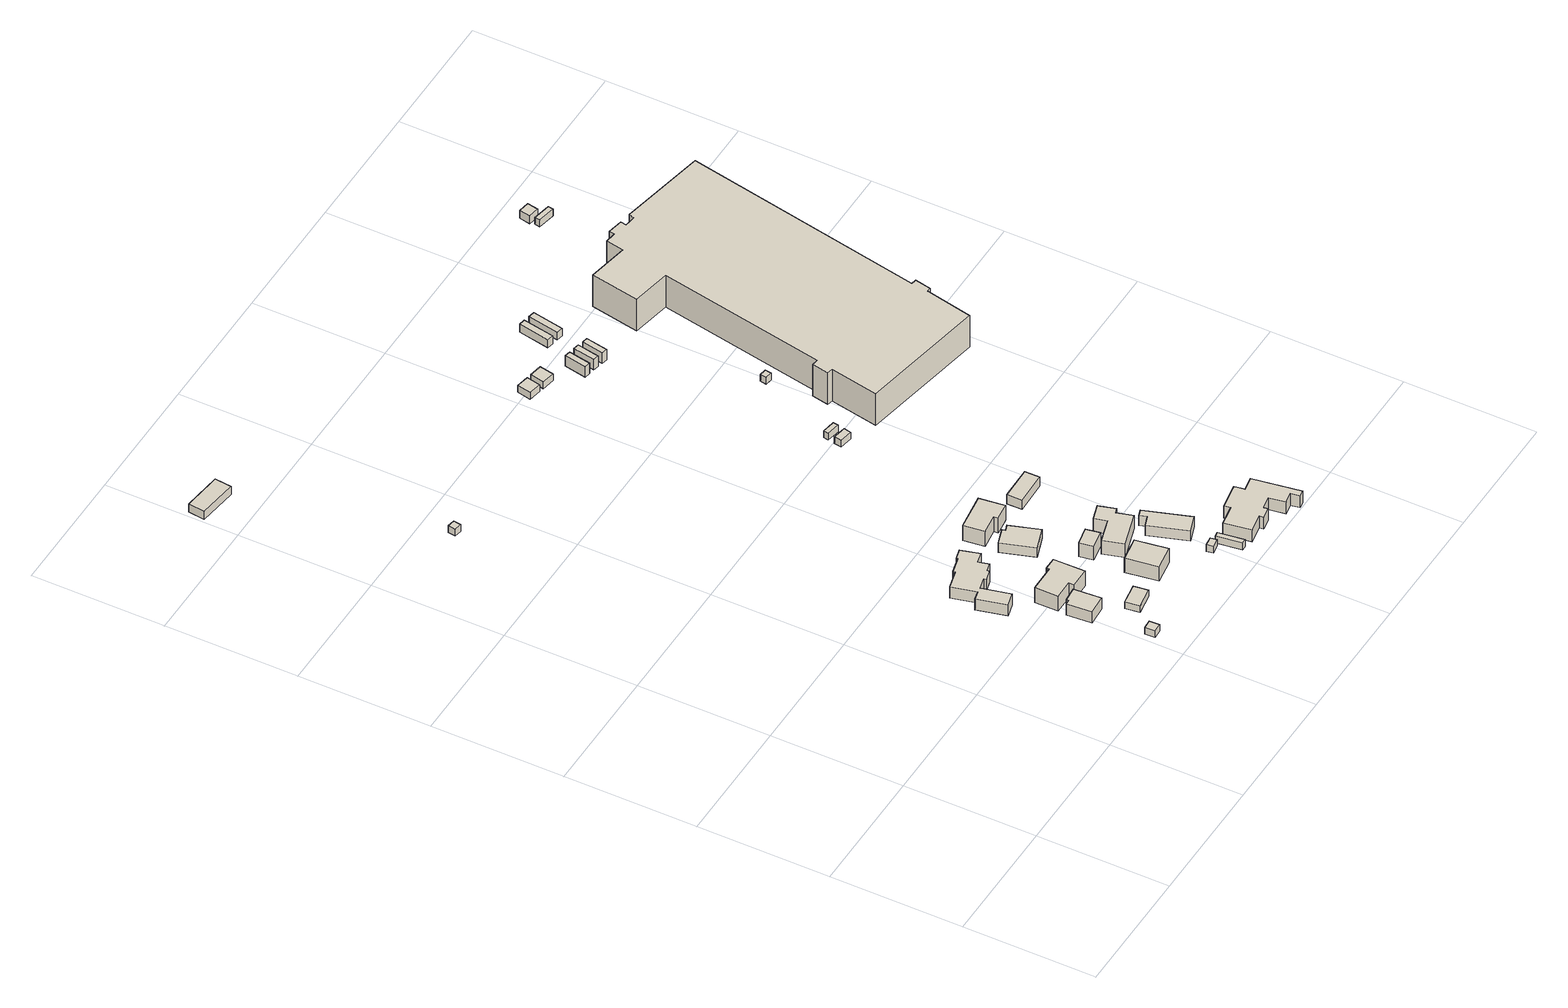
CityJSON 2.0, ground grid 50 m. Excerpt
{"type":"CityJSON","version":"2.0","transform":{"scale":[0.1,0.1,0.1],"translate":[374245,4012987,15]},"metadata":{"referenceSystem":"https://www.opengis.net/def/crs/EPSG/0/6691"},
"CityObjects":{
"building1":{"type":"Building","attributes":{"枝番":1,"利根川水系渡良瀬川洪水浸水想定区域（計画規模）.規模":"L1","利根川水系渡良瀬川洪水浸水想定区域（計画規模）.浸水ランク":"1","利根川水系渡良瀬川洪水浸水想定区域（計画規模）.浸水深":0.04,"利根川水系渡良瀬川洪水浸水想定区域（想定最大規模）.規模":"L2","利根川水系渡良瀬川洪水浸水想定区域（想定最大規模）.浸水ランク":"2","利根川水系渡良瀬川洪水浸水想定区域（想定最大規模）.浸水深":1.22,"利根川水系渡良瀬川洪水浸水想定区域（想定最大規模）.継続時間":105.1,"利根川水系利根川洪水浸水想定区域（計画規模）.規模":"L1","利根川水系利根川洪水浸水想定区域（計画規模）.浸水ランク":"2","利根川水系利根川洪水浸水想定区域（計画規模）.浸水深":2.2,"利根川水系利根川洪水浸水想定区域（想定最大規模）.規模":"L2","利根川水系利根川洪水浸水想定区域（想定最大規模）.浸水ランク":"3","利根川水系利根川洪水浸水想定区域（想定最大規模）.浸水深":4.43,"measuredHeight":11.1,"BuildingDetails.prefecture":"10","BuildingDetails.city":"10207"},"geometry":[{"type":"Solid","lod":"1","boundaries":[[[[0,1,2,3]],[[2,4,5,3]],[[1,6,4,2]],[[0,7,6,1]],[[3,5,7,0]],[[4,6,7,5]]]]}]},
"building2":{"type":"Building","attributes":{"枝番":1,"利根川水系渡良瀬川洪水浸水想定区域（計画規模）.規模":"L1","利根川水系渡良瀬川洪水浸水想定区域（計画規模）.浸水ランク":"1","利根川水系渡良瀬川洪水浸水想定区域（計画規模）.浸水深":0.43,"利根川水系渡良瀬川洪水浸水想定区域（計画規模）.継続時間":6.1,"利根川水系渡良瀬川洪水浸水想定区域（想定最大規模）.規模":"L2","利根川水系渡良瀬川洪水浸水想定区域（想定最大規模）.浸水ランク":"2","利根川水系渡良瀬川洪水浸水想定区域（想定最大規模）.浸水深":1.62,"利根川水系渡良瀬川洪水浸水想定区域（想定最大規模）.継続時間":170,"利根川水系利根川洪水浸水想定区域（計画規模）.規模":"L1","利根川水系利根川洪水浸水想定区域（計画規模）.浸水ランク":"2","利根川水系利根川洪水浸水想定区域（計画規模）.浸水深":2.6,"利根川水系利根川洪水浸水想定区域（想定最大規模）.規模":"L2","利根川水系利根川洪水浸水想定区域（想定最大規模）.浸水ランク":"3","利根川水系利根川洪水浸水想定区域（想定最大規模）.浸水深":4.83,"usage":"422","BuildingDetails.prefecture":"10","BuildingDetails.city":"10207","BuildingDetails.surveyYear":2016},"geometry":[{"type":"Solid","lod":"1","boundaries":[[[[8,9,10,11]],[[10,12,13,11]],[[9,14,12,10]],[[8,15,14,9]],[[11,13,15,8]],[[12,14,15,13]]]]}]},
"building3":{"type":"Building","attributes":{"枝番":1,"利根川水系渡良瀬川洪水浸水想定区域（計画規模）.規模":"L1","利根川水系渡良瀬川洪水浸水想定区域（計画規模）.浸水ランク":"1","利根川水系渡良瀬川洪水浸水想定区域（計画規模）.浸水深":0.44,"利根川水系渡良瀬川洪水浸水想定区域（想定最大規模）.規模":"L2","利根川水系渡良瀬川洪水浸水想定区域（想定最大規模）.浸水ランク":"2","利根川水系渡良瀬川洪水浸水想定区域（想定最大規模）.浸水深":1.82,"利根川水系渡良瀬川洪水浸水想定区域（想定最大規模）.継続時間":120.6,"利根川水系利根川洪水浸水想定区域（計画規模）.規模":"L1","利根川水系利根川洪水浸水想定区域（計画規模）.浸水ランク":"2","利根川水系利根川洪水浸水想定区域（計画規模）.浸水深":2.8,"利根川水系利根川洪水浸水想定区域（想定最大規模）.規模":"L2","利根川水系利根川洪水浸水想定区域（想定最大規模）.浸水ランク":"4","利根川水系利根川洪水浸水想定区域（想定最大規模）.浸水深":5.03,"measuredHeight":3.2,"BuildingDetails.prefecture":"10","BuildingDetails.city":"10207"},"geometry":[{"type":"Solid","lod":"1","boundaries":[[[[16,17,18,19]],[[18,20,21,19]],[[17,22,20,18]],[[16,23,22,17]],[[19,21,23,16]],[[20,22,23,21]]]]}]},
"building4":{"type":"Building","attributes":{"枝番":1,"利根川水系渡良瀬川洪水浸水想定区域（計画規模）.規模":"L1","利根川水系渡良瀬川洪水浸水想定区域（想定最大規模）.規模":"L2","利根川水系渡良瀬川洪水浸水想定区域（想定最大規模）.浸水ランク":"2","利根川水系渡良瀬川洪水浸水想定区域（想定最大規模）.浸水深":1.02,"利根川水系渡良瀬川洪水浸水想定区域（想定最大規模）.継続時間":86.5,"利根川水系利根川洪水浸水想定区域（計画規模）.規模":"L1","利根川水系利根川洪水浸水想定区域（計画規模）.浸水ランク":"2","利根川水系利根川洪水浸水想定区域（計画規模）.浸水深":2,"利根川水系利根川洪水浸水想定区域（想定最大規模）.規模":"L2","利根川水系利根川洪水浸水想定区域（想定最大規模）.浸水ランク":"3","利根川水系利根川洪水浸水想定区域（想定最大規模）.浸水深":4.23,"usage":"411","measuredHeight":5.9,"BuildingDetails.prefecture":"10","BuildingDetails.city":"10207","BuildingDetails.surveyYear":2016},"geometry":[{"type":"Solid","lod":"1","boundaries":[[[[24,25,26,27,28,29]],[[28,30,31,29]],[[27,32,30,28]],[[26,33,32,27]],[[25,34,33,26]],[[24,35,34,25]],[[29,31,35,24]],[[30,32,33,34,35,31]]]]}]},
"building5":{"type":"Building","attributes":{"枝番":1,"利根川水系渡良瀬川洪水浸水想定区域（計画規模）.規模":"L1","利根川水系渡良瀬川洪水浸水想定区域（計画規模）.浸水ランク":"1","利根川水系渡良瀬川洪水浸水想定区域（計画規模）.浸水深":0.31,"利根川水系渡良瀬川洪水浸水想定区域（想定最大規模）.規模":"L2","利根川水系渡良瀬川洪水浸水想定区域（想定最大規模）.浸水ランク":"2","利根川水系渡良瀬川洪水浸水想定区域（想定最大規模）.浸水深":1.62,"利根川水系渡良瀬川洪水浸水想定区域（想定最大規模）.継続時間":138,"利根川水系矢場川洪水浸水想定区域（想定最大規模）.規模":"L2","利根川水系矢場川洪水浸水想定区域（想定最大規模）.浸水ランク":"1","利根川水系矢場川洪水浸水想定区域（想定最大規模）.浸水深":0.46,"利根川水系多々良川洪水浸水想定区域（想定最大規模）.規模":"L2","利根川水系多々良川洪水浸水想定区域（想定最大規模）.浸水ランク":"1","利根川水系多々良川洪水浸水想定区域（想定最大規模）.浸水深":0.2,"利根川水系利根川洪水浸水想定区域（計画規模）.規模":"L1","利根川水系利根川洪水浸水想定区域（計画規模）.浸水ランク":"2","利根川水系利根川洪水浸水想定区域（計画規模）.浸水深":2.6,"利根川水系利根川洪水浸水想定区域（想定最大規模）.規模":"L2","利根川水系利根川洪水浸水想定区域（想定最大規模）.浸水ランク":"3","利根川水系利根川洪水浸水想定区域（想定最大規模）.浸水深":4.83,"usage":"411","measuredHeight":6.1,"BuildingDetails.prefecture":"10","BuildingDetails.city":"10207","BuildingDetails.surveyYear":2016},"geometry":[{"type":"Solid","lod":"1","boundaries":[[[[36,37,38,39,40,41,42,43,44,45,46,47,48,49,50,51,52,53,54]],[[53,55,56,54]],[[52,57,55,53]],[[51,58,57,52]],[[50,59,58,51]],[[49,60,59,50]],[[48,61,60,49]],[[47,62,61,48]],[[46,63,62,47]],[[45,64,63,46]],[[44,65,64,45]],[[43,66,65,44]],[[42,67,66,43]],[[41,68,67,42]],[[40,69,68,41]],[[39,70,69,40]],[[38,71,70,39]],[[37,72,71,38]],[[36,73,72,37]],[[54,56,73,36]],[[55,57,58,59,60,61,62,63,64,65,66,67,68,69,70,71,72,73,56]]]]}]},
"building6":{"type":"Building","attributes":{"枝番":1,"利根川水系渡良瀬川洪水浸水想定区域（計画規模）.規模":"L1","利根川水系渡良瀬川洪水浸水想定区域（計画規模）.浸水ランク":"1","利根川水系渡良瀬川洪水浸水想定区域（計画規模）.浸水深":0.11,"利根川水系渡良瀬川洪水浸水想定区域（想定最大規模）.規模":"L2","利根川水系渡良瀬川洪水浸水想定区域（想定最大規模）.浸水ランク":"2","利根川水系渡良瀬川洪水浸水想定区域（想定最大規模）.浸水深":0.92,"利根川水系渡良瀬川洪水浸水想定区域（想定最大規模）.継続時間":86.5,"利根川水系利根川洪水浸水想定区域（計画規模）.規模":"L1","利根川水系利根川洪水浸水想定区域（計画規模）.浸水ランク":"2","利根川水系利根川洪水浸水想定区域（計画規模）.浸水深":1.9,"利根川水系利根川洪水浸水想定区域（想定最大規模）.規模":"L2","利根川水系利根川洪水浸水想定区域（想定最大規模）.浸水ランク":"3","利根川水系利根川洪水浸水想定区域（想定最大規模）.浸水深":4.13,"usage":"411","measuredHeight":7.9,"BuildingDetails.prefecture":"10","BuildingDetails.city":"10207","BuildingDetails.surveyYear":2016},"geometry":[{"type":"Solid","lod":"1","boundaries":[[[[74,75,76,77,78,79,80,81]],[[80,82,83,81]],[[79,84,82,80]],[[78,85,84,79]],[[77,86,85,78]],[[76,87,86,77]],[[75,88,87,76]],[[74,89,88,75]],[[81,83,89,74]],[[82,84,85,86,87,88,89,83]]]]}]},
"building7":{"type":"Building","attributes":{"枝番":1,"利根川水系渡良瀬川洪水浸水想定区域（計画規模）.規模":"L1","利根川水系渡良瀬川洪水浸水想定区域（計画規模）.浸水ランク":"1","利根川水系渡良瀬川洪水浸水想定区域（計画規模）.浸水深":0.15,"利根川水系渡良瀬川洪水浸水想定区域（想定最大規模）.規模":"L2","利根川水系渡良瀬川洪水浸水想定区域（想定最大規模）.浸水ランク":"2","利根川水系渡良瀬川洪水浸水想定区域（想定最大規模）.浸水深":1.52,"利根川水系渡良瀬川洪水浸水想定区域（想定最大規模）.継続時間":120.6,"利根川水系利根川洪水浸水想定区域（計画規模）.規模":"L1","利根川水系利根川洪水浸水想定区域（計画規模）.浸水ランク":"2","利根川水系利根川洪水浸水想定区域（計画規模）.浸水深":2.5,"利根川水系利根川洪水浸水想定区域（想定最大規模）.規模":"L2","利根川水系利根川洪水浸水想定区域（想定最大規模）.浸水ランク":"3","利根川水系利根川洪水浸水想定区域（想定最大規模）.浸水深":4.73,"usage":"411","measuredHeight":3.3,"BuildingDetails.prefecture":"10","BuildingDetails.city":"10207","BuildingDetails.surveyYear":2016},"geometry":[{"type":"Solid","lod":"1","boundaries":[[[[90,91,92,93]],[[92,94,95,93]],[[91,96,94,92]],[[90,97,96,91]],[[93,95,97,90]],[[94,96,97,95]]]]}]},
"building8":{"type":"Building","attributes":{"枝番":1,"利根川水系渡良瀬川洪水浸水想定区域（計画規模）.規模":"L1","利根川水系渡良瀬川洪水浸水想定区域（計画規模）.浸水ランク":"1","利根川水系渡良瀬川洪水浸水想定区域（計画規模）.浸水深":0.06,"利根川水系渡良瀬川洪水浸水想定区域（想定最大規模）.規模":"L2","利根川水系渡良瀬川洪水浸水想定区域（想定最大規模）.浸水ランク":"2","利根川水系渡良瀬川洪水浸水想定区域（想定最大規模）.浸水深":1.32,"利根川水系渡良瀬川洪水浸水想定区域（想定最大規模）.継続時間":112.8,"利根川水系利根川洪水浸水想定区域（計画規模）.規模":"L1","利根川水系利根川洪水浸水想定区域（計画規模）.浸水ランク":"2","利根川水系利根川洪水浸水想定区域（計画規模）.浸水深":2.3,"利根川水系利根川洪水浸水想定区域（想定最大規模）.規模":"L2","利根川水系利根川洪水浸水想定区域（想定最大規模）.浸水ランク":"3","利根川水系利根川洪水浸水想定区域（想定最大規模）.浸水深":4.53,"usage":"411","measuredHeight":7.8,"BuildingDetails.prefecture":"10","BuildingDetails.city":"10207","BuildingDetails.surveyYear":2016},"geometry":[{"type":"Solid","lod":"1","boundaries":[[[[98,99,100,101]],[[100,102,103,101]],[[99,104,102,100]],[[98,105,104,99]],[[101,103,105,98]],[[102,104,105,103]]]]}]},
"building9":{"type":"Building","attributes":{"枝番":1,"利根川水系渡良瀬川洪水浸水想定区域（計画規模）.規模":"L1","利根川水系渡良瀬川洪水浸水想定区域（計画規模）.浸水ランク":"1","利根川水系渡良瀬川洪水浸水想定区域（計画規模）.浸水深":0.31,"利根川水系渡良瀬川洪水浸水想定区域（計画規模）.継続時間":3.2,"利根川水系渡良瀬川洪水浸水想定区域（想定最大規模）.規模":"L2","利根川水系渡良瀬川洪水浸水想定区域（想定最大規模）.浸水ランク":"2","利根川水系渡良瀬川洪水浸水想定区域（想定最大規模）.浸水深":1.62,"利根川水系渡良瀬川洪水浸水想定区域（想定最大規模）.継続時間":155.8,"利根川水系利根川洪水浸水想定区域（計画規模）.規模":"L1","利根川水系利根川洪水浸水想定区域（計画規模）.浸水ランク":"2","利根川水系利根川洪水浸水想定区域（計画規模）.浸水深":2.6,"利根川水系利根川洪水浸水想定区域（想定最大規模）.規模":"L2","利根川水系利根川洪水浸水想定区域（想定最大規模）.浸水ランク":"3","利根川水系利根川洪水浸水想定区域（想定最大規模）.浸水深":4.83,"usage":"411","measuredHeight":5.3,"BuildingDetails.prefecture":"10","BuildingDetails.city":"10207","BuildingDetails.surveyYear":2016},"geometry":[{"type":"Solid","lod":"1","boundaries":[[[[106,107,108,109,110,111]],[[110,112,113,111]],[[109,114,112,110]],[[108,115,114,109]],[[107,116,115,108]],[[106,117,116,107]],[[111,113,117,106]],[[112,114,115,116,117,113]]]]}]},
"building10":{"type":"Building","attributes":{"枝番":1,"利根川水系渡良瀬川洪水浸水想定区域（計画規模）.規模":"L1","利根川水系渡良瀬川洪水浸水想定区域（計画規模）.浸水ランク":"2","利根川水系渡良瀬川洪水浸水想定区域（計画規模）.浸水深":0.51,"利根川水系渡良瀬川洪水浸水想定区域（想定最大規模）.規模":"L2","利根川水系渡良瀬川洪水浸水想定区域（想定最大規模）.浸水ランク":"2","利根川水系渡良瀬川洪水浸水想定区域（想定最大規模）.浸水深":1.22,"利根川水系渡良瀬川洪水浸水想定区域（想定最大規模）.継続時間":78.9,"利根川水系利根川洪水浸水想定区域（計画規模）.規模":"L1","利根川水系利根川洪水浸水想定区域（計画規模）.浸水ランク":"2","利根川水系利根川洪水浸水想定区域（計画規模）.浸水深":2.2,"利根川水系利根川洪水浸水想定区域（想定最大規模）.規模":"L2","利根川水系利根川洪水浸水想定区域（想定最大規模）.浸水ランク":"3","利根川水系利根川洪水浸水想定区域（想定最大規模）.浸水深":4.43,"usage":"411","measuredHeight":6.4,"BuildingDetails.prefecture":"10","BuildingDetails.city":"10207","BuildingDetails.surveyYear":2016},"geometry":[{"type":"Solid","lod":"1","boundaries":[[[[118,119,120,121]],[[120,122,123,121]],[[119,124,122,120]],[[118,125,124,119]],[[121,123,125,118]],[[122,124,125,123]]]]}]},
"building11":{"type":"Building","attributes":{"枝番":1,"利根川水系渡良瀬川洪水浸水想定区域（計画規模）.規模":"L1","利根川水系渡良瀬川洪水浸水想定区域（計画規模）.浸水ランク":"1","利根川水系渡良瀬川洪水浸水想定区域（計画規模）.浸水深":0.22,"利根川水系渡良瀬川洪水浸水想定区域（計画規模）.継続時間":5.9,"利根川水系渡良瀬川洪水浸水想定区域（想定最大規模）.規模":"L2","利根川水系渡良瀬川洪水浸水想定区域（想定最大規模）.浸水ランク":"2","利根川水系渡良瀬川洪水浸水想定区域（想定最大規模）.浸水深":1.52,"利根川水系渡良瀬川洪水浸水想定区域（想定最大規模）.継続時間":182.7,"利根川水系矢場川洪水浸水想定区域（想定最大規模）.規模":"L2","利根川水系利根川洪水浸水想定区域（計画規模）.規模":"L1","利根川水系利根川洪水浸水想定区域（計画規模）.浸水ランク":"2","利根川水系利根川洪水浸水想定区域（計画規模）.浸水深":2.5,"利根川水系利根川洪水浸水想定区域（想定最大規模）.規模":"L2","利根川水系利根川洪水浸水想定区域（想定最大規模）.浸水ランク":"3","利根川水系利根川洪水浸水想定区域（想定最大規模）.浸水深":4.73,"usage":"411","measuredHeight":7,"BuildingDetails.prefecture":"10","BuildingDetails.city":"10207","BuildingDetails.surveyYear":2016},"geometry":[{"type":"Solid","lod":"1","boundaries":[[[[126,127,128,129,130,131]],[[130,132,133,131]],[[129,134,132,130]],[[128,135,134,129]],[[127,136,135,128]],[[126,137,136,127]],[[131,133,137,126]],[[132,134,135,136,137,133]]]]}]},
"building12":{"type":"Building","attributes":{"枝番":1,"利根川水系渡良瀬川洪水浸水想定区域（想定最大規模）.規模":"L2","利根川水系渡良瀬川洪水浸水想定区域（想定最大規模）.浸水ランク":"2","利根川水系渡良瀬川洪水浸水想定区域（想定最大規模）.浸水深":1.22,"利根川水系渡良瀬川洪水浸水想定区域（想定最大規模）.継続時間":78.9,"利根川水系利根川洪水浸水想定区域（計画規模）.規模":"L1","利根川水系利根川洪水浸水想定区域（計画規模）.浸水ランク":"2","利根川水系利根川洪水浸水想定区域（計画規模）.浸水深":2.2,"利根川水系利根川洪水浸水想定区域（想定最大規模）.規模":"L2","利根川水系利根川洪水浸水想定区域（想定最大規模）.浸水ランク":"3","利根川水系利根川洪水浸水想定区域（想定最大規模）.浸水深":4.43,"usage":"411","measuredHeight":8.2,"BuildingDetails.prefecture":"10","BuildingDetails.city":"10207","BuildingDetails.surveyYear":2016},"geometry":[{"type":"Solid","lod":"1","boundaries":[[[[138,139,140,141,142,143,144,145]],[[144,146,147,145]],[[143,148,146,144]],[[142,149,148,143]],[[141,150,149,142]],[[140,151,150,141]],[[139,152,151,140]],[[138,153,152,139]],[[145,147,153,138]],[[146,148,149,150,151,152,153,147]]]]}]},
"building13":{"type":"Building","attributes":{"枝番":1,"利根川水系渡良瀬川洪水浸水想定区域（計画規模）.規模":"L1","利根川水系渡良瀬川洪水浸水想定区域（計画規模）.浸水ランク":"1","利根川水系渡良瀬川洪水浸水想定区域（計画規模）.浸水深":0.17,"利根川水系渡良瀬川洪水浸水想定区域（想定最大規模）.規模":"L2","利根川水系渡良瀬川洪水浸水想定区域（想定最大規模）.浸水ランク":"2","利根川水系渡良瀬川洪水浸水想定区域（想定最大規模）.浸水深":1.52,"利根川水系渡良瀬川洪水浸水想定区域（想定最大規模）.継続時間":124.4,"利根川水系利根川洪水浸水想定区域（計画規模）.規模":"L1","利根川水系利根川洪水浸水想定区域（計画規模）.浸水ランク":"2","利根川水系利根川洪水浸水想定区域（計画規模）.浸水深":2.5,"利根川水系利根川洪水浸水想定区域（想定最大規模）.規模":"L2","利根川水系利根川洪水浸水想定区域（想定最大規模）.浸水ランク":"3","利根川水系利根川洪水浸水想定区域（想定最大規模）.浸水深":4.73,"usage":"411","BuildingDetails.prefecture":"10","BuildingDetails.city":"10207","BuildingDetails.surveyYear":2016},"geometry":[{"type":"Solid","lod":"1","boundaries":[[[[154,155,156,157]],[[156,158,159,157]],[[155,160,158,156]],[[154,161,160,155]],[[157,159,161,154]],[[158,160,161,159]]]]}]},
"building14":{"type":"Building","attributes":{"枝番":1,"利根川水系渡良瀬川洪水浸水想定区域（計画規模）.規模":"L1","利根川水系渡良瀬川洪水浸水想定区域（計画規模）.浸水ランク":"1","利根川水系渡良瀬川洪水浸水想定区域（計画規模）.浸水深":0.07,"利根川水系渡良瀬川洪水浸水想定区域（想定最大規模）.規模":"L2","利根川水系渡良瀬川洪水浸水想定区域（想定最大規模）.浸水ランク":"2","利根川水系渡良瀬川洪水浸水想定区域（想定最大規模）.浸水深":1.12,"利根川水系渡良瀬川洪水浸水想定区域（想定最大規模）.継続時間":30.9,"利根川水系利根川洪水浸水想定区域（計画規模）.規模":"L1","利根川水系利根川洪水浸水想定区域（計画規模）.浸水ランク":"2","利根川水系利根川洪水浸水想定区域（計画規模）.浸水深":2.1,"利根川水系利根川洪水浸水想定区域（想定最大規模）.規模":"L2","利根川水系利根川洪水浸水想定区域（想定最大規模）.浸水ランク":"3","利根川水系利根川洪水浸水想定区域（想定最大規模）.浸水深":4.33,"measuredHeight":3.3,"BuildingDetails.prefecture":"10","BuildingDetails.city":"10207"},"geometry":[{"type":"Solid","lod":"1","boundaries":[[[[162,163,164,165]],[[164,166,167,165]],[[163,168,166,164]],[[162,169,168,163]],[[165,167,169,162]],[[166,168,169,167]]]]}]},
"building15":{"type":"Building","attributes":{"枝番":1,"利根川水系渡良瀬川洪水浸水想定区域（計画規模）.規模":"L1","利根川水系渡良瀬川洪水浸水想定区域（計画規模）.浸水ランク":"1","利根川水系渡良瀬川洪水浸水想定区域（計画規模）.浸水深":0.17,"利根川水系渡良瀬川洪水浸水想定区域（想定最大規模）.規模":"L2","利根川水系渡良瀬川洪水浸水想定区域（想定最大規模）.浸水ランク":"2","利根川水系渡良瀬川洪水浸水想定区域（想定最大規模）.浸水深":1.22,"利根川水系渡良瀬川洪水浸水想定区域（想定最大規模）.継続時間":124.4,"利根川水系利根川洪水浸水想定区域（計画規模）.規模":"L1","利根川水系利根川洪水浸水想定区域（計画規模）.浸水ランク":"2","利根川水系利根川洪水浸水想定区域（計画規模）.浸水深":2.2,"利根川水系利根川洪水浸水想定区域（想定最大規模）.規模":"L2","利根川水系利根川洪水浸水想定区域（想定最大規模）.浸水ランク":"3","利根川水系利根川洪水浸水想定区域（想定最大規模）.浸水深":4.43,"usage":"411","measuredHeight":4.9,"BuildingDetails.prefecture":"10","BuildingDetails.city":"10207","BuildingDetails.surveyYear":2016},"geometry":[{"type":"Solid","lod":"1","boundaries":[[[[170,171,172,173,174,175]],[[174,176,177,175]],[[173,178,176,174]],[[172,179,178,173]],[[171,180,179,172]],[[170,181,180,171]],[[175,177,181,170]],[[176,178,179,180,181,177]]]]}]},
"building16":{"type":"Building","attributes":{"枝番":1,"利根川水系渡良瀬川洪水浸水想定区域（計画規模）.規模":"L1","利根川水系渡良瀬川洪水浸水想定区域（計画規模）.浸水ランク":"2","利根川水系渡良瀬川洪水浸水想定区域（計画規模）.浸水深":0.6,"利根川水系渡良瀬川洪水浸水想定区域（計画規模）.継続時間":5.9,"利根川水系渡良瀬川洪水浸水想定区域（想定最大規模）.規模":"L2","利根川水系渡良瀬川洪水浸水想定区域（想定最大規模）.浸水ランク":"2","利根川水系渡良瀬川洪水浸水想定区域（想定最大規模）.浸水深":1.92,"利根川水系渡良瀬川洪水浸水想定区域（想定最大規模）.継続時間":182.7,"利根川水系矢場川洪水浸水想定区域（想定最大規模）.規模":"L2","利根川水系利根川洪水浸水想定区域（計画規模）.規模":"L1","利根川水系利根川洪水浸水想定区域（計画規模）.浸水ランク":"2","利根川水系利根川洪水浸水想定区域（計画規模）.浸水深":2.9,"利根川水系利根川洪水浸水想定区域（想定最大規模）.規模":"L2","利根川水系利根川洪水浸水想定区域（想定最大規模）.浸水ランク":"4","利根川水系利根川洪水浸水想定区域（想定最大規模）.浸水深":5.13,"usage":"411","measuredHeight":4.7,"BuildingDetails.prefecture":"10","BuildingDetails.city":"10207","BuildingDetails.surveyYear":2016},"geometry":[{"type":"Solid","lod":"1","boundaries":[[[[182,183,184,185]],[[184,186,187,185]],[[183,188,186,184]],[[182,189,188,183]],[[185,187,189,182]],[[186,188,189,187]]]]}]},
"building17":{"type":"Building","attributes":{"枝番":1,"利根川水系渡良瀬川洪水浸水想定区域（計画規模）.規模":"L1","利根川水系渡良瀬川洪水浸水想定区域（計画規模）.浸水ランク":"1","利根川水系渡良瀬川洪水浸水想定区域（計画規模）.浸水深":0.37,"利根川水系渡良瀬川洪水浸水想定区域（想定最大規模）.規模":"L2","利根川水系渡良瀬川洪水浸水想定区域（想定最大規模）.浸水ランク":"2","利根川水系渡良瀬川洪水浸水想定区域（想定最大規模）.浸水深":1.72,"利根川水系渡良瀬川洪水浸水想定区域（想定最大規模）.継続時間":124.4,"利根川水系利根川洪水浸水想定区域（計画規模）.規模":"L1","利根川水系利根川洪水浸水想定区域（計画規模）.浸水ランク":"2","利根川水系利根川洪水浸水想定区域（計画規模）.浸水深":2.7,"利根川水系利根川洪水浸水想定区域（想定最大規模）.規模":"L2","利根川水系利根川洪水浸水想定区域（想定最大規模）.浸水ランク":"3","利根川水系利根川洪水浸水想定区域（想定最大規模）.浸水深":4.93,"usage":"411","measuredHeight":7.1,"BuildingDetails.prefecture":"10","BuildingDetails.city":"10207","BuildingDetails.surveyYear":2016},"geometry":[{"type":"Solid","lod":"1","boundaries":[[[[190,191,192,193,194,195,196,197,198,199,200,201,202,203,204,205]],[[204,206,207,205]],[[203,208,206,204]],[[202,209,208,203]],[[201,210,209,202]],[[200,211,210,201]],[[199,212,211,200]],[[198,213,212,199]],[[197,214,213,198]],[[196,215,214,197]],[[195,216,215,196]],[[194,217,216,195]],[[193,218,217,194]],[[192,219,218,193]],[[191,220,219,192]],[[190,221,220,191]],[[205,207,221,190]],[[206,208,209,210,211,212,213,214,215,216,217,218,219,220,221,207]]]]}]},
"building18":{"type":"Building","attributes":{"枝番":1,"利根川水系渡良瀬川洪水浸水想定区域（計画規模）.規模":"L1","利根川水系渡良瀬川洪水浸水想定区域（計画規模）.浸水ランク":"2","利根川水系渡良瀬川洪水浸水想定区域（計画規模）.浸水深":0.64,"利根川水系渡良瀬川洪水浸水想定区域（計画規模）.継続時間":4.8,"利根川水系渡良瀬川洪水浸水想定区域（想定最大規模）.規模":"L2","利根川水系渡良瀬川洪水浸水想定区域（想定最大規模）.浸水ランク":"2","利根川水系渡良瀬川洪水浸水想定区域（想定最大規模）.浸水深":1.92,"利根川水系渡良瀬川洪水浸水想定区域（想定最大規模）.継続時間":166.8,"利根川水系矢場川洪水浸水想定区域（想定最大規模）.規模":"L2","利根川水系利根川洪水浸水想定区域（計画規模）.規模":"L1","利根川水系利根川洪水浸水想定区域（計画規模）.浸水ランク":"2","利根川水系利根川洪水浸水想定区域（計画規模）.浸水深":2.9,"利根川水系利根川洪水浸水想定区域（想定最大規模）.規模":"L2","利根川水系利根川洪水浸水想定区域（想定最大規模）.浸水ランク":"4","利根川水系利根川洪水浸水想定区域（想定最大規模）.浸水深":5.13,"measuredHeight":3.2,"BuildingDetails.prefecture":"10","BuildingDetails.city":"10207"},"geometry":[{"type":"Solid","lod":"1","boundaries":[[[[222,223,224,225]],[[224,226,227,225]],[[223,228,226,224]],[[222,229,228,223]],[[225,227,229,222]],[[226,228,229,227]]]]}]},
"building19":{"type":"Building","attributes":{"枝番":1,"利根川水系渡良瀬川洪水浸水想定区域（計画規模）.規模":"L1","利根川水系渡良瀬川洪水浸水想定区域（計画規模）.浸水ランク":"2","利根川水系渡良瀬川洪水浸水想定区域（計画規模）.浸水深":0.61,"利根川水系渡良瀬川洪水浸水想定区域（計画規模）.継続時間":4.2,"利根川水系渡良瀬川洪水浸水想定区域（想定最大規模）.規模":"L2","利根川水系渡良瀬川洪水浸水想定区域（想定最大規模）.浸水ランク":"2","利根川水系渡良瀬川洪水浸水想定区域（想定最大規模）.浸水深":1.82,"利根川水系渡良瀬川洪水浸水想定区域（想定最大規模）.継続時間":151.3,"利根川水系利根川洪水浸水想定区域（計画規模）.規模":"L1","利根川水系利根川洪水浸水想定区域（計画規模）.浸水ランク":"2","利根川水系利根川洪水浸水想定区域（計画規模）.浸水深":2.8,"利根川水系利根川洪水浸水想定区域（想定最大規模）.規模":"L2","利根川水系利根川洪水浸水想定区域（想定最大規模）.浸水ランク":"4","利根川水系利根川洪水浸水想定区域（想定最大規模）.浸水深":5.03,"BuildingDetails.prefecture":"10","BuildingDetails.city":"10207"},"geometry":[{"type":"Solid","lod":"1","boundaries":[[[[230,231,232,233]],[[232,234,235,233]],[[231,236,234,232]],[[230,237,236,231]],[[233,235,237,230]],[[234,236,237,235]]]]}]},
"building20":{"type":"Building","attributes":{"枝番":1,"利根川水系渡良瀬川洪水浸水想定区域（計画規模）.規模":"L1","利根川水系渡良瀬川洪水浸水想定区域（計画規模）.浸水ランク":"2","利根川水系渡良瀬川洪水浸水想定区域（計画規模）.浸水深":0.64,"利根川水系渡良瀬川洪水浸水想定区域（計画規模）.継続時間":5.7,"利根川水系渡良瀬川洪水浸水想定区域（想定最大規模）.規模":"L2","利根川水系渡良瀬川洪水浸水想定区域（想定最大規模）.浸水ランク":"2","利根川水系渡良瀬川洪水浸水想定区域（想定最大規模）.浸水深":1.92,"利根川水系渡良瀬川洪水浸水想定区域（想定最大規模）.継続時間":173.5,"利根川水系矢場川洪水浸水想定区域（想定最大規模）.規模":"L2","利根川水系多々良川洪水浸水想定区域（想定最大規模）.規模":"L2","利根川水系利根川洪水浸水想定区域（計画規模）.規模":"L1","利根川水系利根川洪水浸水想定区域（計画規模）.浸水ランク":"2","利根川水系利根川洪水浸水想定区域（計画規模）.浸水深":2.9,"利根川水系利根川洪水浸水想定区域（想定最大規模）.規模":"L2","利根川水系利根川洪水浸水想定区域（想定最大規模）.浸水ランク":"4","利根川水系利根川洪水浸水想定区域（想定最大規模）.浸水深":5.13,"BuildingDetails.prefecture":"10","BuildingDetails.city":"10207"},"geometry":[{"type":"Solid","lod":"1","boundaries":[[[[238,239,240,241]],[[240,242,243,241]],[[239,244,242,240]],[[238,245,244,239]],[[241,243,245,238]],[[242,244,245,243]]]]}]},
"building21":{"type":"Building","attributes":{"枝番":1,"利根川水系渡良瀬川洪水浸水想定区域（計画規模）.規模":"L1","利根川水系渡良瀬川洪水浸水想定区域（計画規模）.浸水ランク":"2","利根川水系渡良瀬川洪水浸水想定区域（計画規模）.浸水深":0.61,"利根川水系渡良瀬川洪水浸水想定区域（計画規模）.継続時間":4.2,"利根川水系渡良瀬川洪水浸水想定区域（想定最大規模）.規模":"L2","利根川水系渡良瀬川洪水浸水想定区域（想定最大規模）.浸水ランク":"2","利根川水系渡良瀬川洪水浸水想定区域（想定最大規模）.浸水深":1.82,"利根川水系渡良瀬川洪水浸水想定区域（想定最大規模）.継続時間":151.3,"利根川水系利根川洪水浸水想定区域（計画規模）.規模":"L1","利根川水系利根川洪水浸水想定区域（計画規模）.浸水ランク":"2","利根川水系利根川洪水浸水想定区域（計画規模）.浸水深":2.8,"利根川水系利根川洪水浸水想定区域（想定最大規模）.規模":"L2","利根川水系利根川洪水浸水想定区域（想定最大規模）.浸水ランク":"4","利根川水系利根川洪水浸水想定区域（想定最大規模）.浸水深":5.03,"BuildingDetails.prefecture":"10","BuildingDetails.city":"10207"},"geometry":[{"type":"Solid","lod":"1","boundaries":[[[[246,247,248,249]],[[248,250,251,249]],[[247,252,250,248]],[[246,253,252,247]],[[249,251,253,246]],[[250,252,253,251]]]]}]},
"building22":{"type":"Building","attributes":{"枝番":1,"利根川水系渡良瀬川洪水浸水想定区域（計画規模）.規模":"L1","利根川水系渡良瀬川洪水浸水想定区域（計画規模）.浸水ランク":"2","利根川水系渡良瀬川洪水浸水想定区域（計画規模）.浸水深":0.61,"利根川水系渡良瀬川洪水浸水想定区域（計画規模）.継続時間":5.6,"利根川水系渡良瀬川洪水浸水想定区域（想定最大規模）.規模":"L2","利根川水系渡良瀬川洪水浸水想定区域（想定最大規模）.浸水ランク":"2","利根川水系渡良瀬川洪水浸水想定区域（想定最大規模）.浸水深":1.82,"利根川水系渡良瀬川洪水浸水想定区域（想定最大規模）.継続時間":166.8,"利根川水系矢場川洪水浸水想定区域（想定最大規模）.規模":"L2","利根川水系多々良川洪水浸水想定区域（想定最大規模）.規模":"L2","利根川水系利根川洪水浸水想定区域（計画規模）.規模":"L1","利根川水系利根川洪水浸水想定区域（計画規模）.浸水ランク":"2","利根川水系利根川洪水浸水想定区域（計画規模）.浸水深":2.8,"利根川水系利根川洪水浸水想定区域（想定最大規模）.規模":"L2","利根川水系利根川洪水浸水想定区域（想定最大規模）.浸水ランク":"4","利根川水系利根川洪水浸水想定区域（想定最大規模）.浸水深":5.03,"measuredHeight":5,"BuildingDetails.prefecture":"10","BuildingDetails.city":"10207"},"geometry":[{"type":"Solid","lod":"1","boundaries":[[[[254,255,256,257]],[[256,258,259,257]],[[255,260,258,256]],[[254,261,260,255]],[[257,259,261,254]],[[258,260,261,259]]]]}]},
"building23":{"type":"Building","attributes":{"枝番":1,"利根川水系渡良瀬川洪水浸水想定区域（計画規模）.規模":"L1","利根川水系渡良瀬川洪水浸水想定区域（計画規模）.浸水ランク":"2","利根川水系渡良瀬川洪水浸水想定区域（計画規模）.浸水深":0.71,"利根川水系渡良瀬川洪水浸水想定区域（計画規模）.継続時間":5.6,"利根川水系渡良瀬川洪水浸水想定区域（想定最大規模）.規模":"L2","利根川水系渡良瀬川洪水浸水想定区域（想定最大規模）.浸水ランク":"2","利根川水系渡良瀬川洪水浸水想定区域（想定最大規模）.浸水深":1.92,"利根川水系渡良瀬川洪水浸水想定区域（想定最大規模）.継続時間":166.8,"利根川水系矢場川洪水浸水想定区域（想定最大規模）.規模":"L2","利根川水系多々良川洪水浸水想定区域（想定最大規模）.規模":"L2","利根川水系利根川洪水浸水想定区域（計画規模）.規模":"L1","利根川水系利根川洪水浸水想定区域（計画規模）.浸水ランク":"2","利根川水系利根川洪水浸水想定区域（計画規模）.浸水深":2.9,"利根川水系利根川洪水浸水想定区域（想定最大規模）.規模":"L2","利根川水系利根川洪水浸水想定区域（想定最大規模）.浸水ランク":"4","利根川水系利根川洪水浸水想定区域（想定最大規模）.浸水深":5.13,"measuredHeight":4.8,"BuildingDetails.prefecture":"10","BuildingDetails.city":"10207"},"geometry":[{"type":"Solid","lod":"1","boundaries":[[[[262,263,264,265]],[[264,266,267,265]],[[263,268,266,264]],[[262,269,268,263]],[[265,267,269,262]],[[266,268,269,267]]]]}]},
"building24":{"type":"Building","attributes":{"枝番":1,"利根川水系渡良瀬川洪水浸水想定区域（計画規模）.規模":"L1","利根川水系渡良瀬川洪水浸水想定区域（計画規模）.浸水ランク":"2","利根川水系渡良瀬川洪水浸水想定区域（計画規模）.浸水深":0.7,"利根川水系渡良瀬川洪水浸水想定区域（計画規模）.継続時間":5.6,"利根川水系渡良瀬川洪水浸水想定区域（想定最大規模）.規模":"L2","利根川水系渡良瀬川洪水浸水想定区域（想定最大規模）.浸水ランク":"2","利根川水系渡良瀬川洪水浸水想定区域（想定最大規模）.浸水深":1.92,"利根川水系渡良瀬川洪水浸水想定区域（想定最大規模）.継続時間":166.8,"利根川水系矢場川洪水浸水想定区域（想定最大規模）.規模":"L2","利根川水系矢場川洪水浸水想定区域（想定最大規模）.浸水ランク":"1","利根川水系矢場川洪水浸水想定区域（想定最大規模）.浸水深":0.08,"利根川水系多々良川洪水浸水想定区域（想定最大規模）.規模":"L2","利根川水系多々良川洪水浸水想定区域（想定最大規模）.浸水ランク":"1","利根川水系多々良川洪水浸水想定区域（想定最大規模）.浸水深":0.08,"利根川水系利根川洪水浸水想定区域（計画規模）.規模":"L1","利根川水系利根川洪水浸水想定区域（計画規模）.浸水ランク":"2","利根川水系利根川洪水浸水想定区域（計画規模）.浸水深":2.9,"利根川水系利根川洪水浸水想定区域（想定最大規模）.規模":"L2","利根川水系利根川洪水浸水想定区域（想定最大規模）.浸水ランク":"4","利根川水系利根川洪水浸水想定区域（想定最大規模）.浸水深":5.13,"measuredHeight":5,"BuildingDetails.prefecture":"10","BuildingDetails.city":"10207"},"geometry":[{"type":"Solid","lod":"1","boundaries":[[[[270,271,272,273]],[[272,274,275,273]],[[271,276,274,272]],[[270,277,276,271]],[[273,275,277,270]],[[274,276,277,275]]]]}]},
"building25":{"type":"Building","attributes":{"枝番":1,"利根川水系渡良瀬川洪水浸水想定区域（計画規模）.規模":"L1","利根川水系渡良瀬川洪水浸水想定区域（計画規模）.浸水ランク":"2","利根川水系渡良瀬川洪水浸水想定区域（計画規模）.浸水深":0.85,"利根川水系渡良瀬川洪水浸水想定区域（計画規模）.継続時間":3.1,"利根川水系渡良瀬川洪水浸水想定区域（想定最大規模）.規模":"L2","利根川水系渡良瀬川洪水浸水想定区域（想定最大規模）.浸水ランク":"2","利根川水系渡良瀬川洪水浸水想定区域（想定最大規模）.浸水深":2.12,"利根川水系渡良瀬川洪水浸水想定区域（想定最大規模）.継続時間":148.4,"利根川水系矢場川洪水浸水想定区域（想定最大規模）.規模":"L2","利根川水系矢場川洪水浸水想定区域（想定最大規模）.浸水ランク":"1","利根川水系矢場川洪水浸水想定区域（想定最大規模）.浸水深":0.07,"利根川水系多々良川洪水浸水想定区域（想定最大規模）.規模":"L2","利根川水系多々良川洪水浸水想定区域（想定最大規模）.浸水ランク":"1","利根川水系多々良川洪水浸水想定区域（想定最大規模）.浸水深":0.06,"利根川水系利根川洪水浸水想定区域（計画規模）.規模":"L1","利根川水系利根川洪水浸水想定区域（計画規模）.浸水ランク":"3","利根川水系利根川洪水浸水想定区域（計画規模）.浸水深":3.1,"利根川水系利根川洪水浸水想定区域（想定最大規模）.規模":"L2","利根川水系利根川洪水浸水想定区域（想定最大規模）.浸水ランク":"4","利根川水系利根川洪水浸水想定区域（想定最大規模）.浸水深":5.33,"BuildingDetails.prefecture":"10","BuildingDetails.city":"10207"},"geometry":[{"type":"Solid","lod":"1","boundaries":[[[[278,279,280,281]],[[280,282,283,281]],[[279,284,282,280]],[[278,285,284,279]],[[281,283,285,278]],[[282,284,285,283]]]]}]},
"building26":{"type":"Building","attributes":{"枝番":1,"利根川水系渡良瀬川洪水浸水想定区域（計画規模）.規模":"L1","利根川水系渡良瀬川洪水浸水想定区域（計画規模）.浸水ランク":"2","利根川水系渡良瀬川洪水浸水想定区域（計画規模）.浸水深":0.61,"利根川水系渡良瀬川洪水浸水想定区域（計画規模）.継続時間":5.6,"利根川水系渡良瀬川洪水浸水想定区域（想定最大規模）.規模":"L2","利根川水系渡良瀬川洪水浸水想定区域（想定最大規模）.浸水ランク":"2","利根川水系渡良瀬川洪水浸水想定区域（想定最大規模）.浸水深":1.82,"利根川水系渡良瀬川洪水浸水想定区域（想定最大規模）.継続時間":164.8,"利根川水系矢場川洪水浸水想定区域（想定最大規模）.規模":"L2","利根川水系多々良川洪水浸水想定区域（想定最大規模）.規模":"L2","利根川水系利根川洪水浸水想定区域（計画規模）.規模":"L1","利根川水系利根川洪水浸水想定区域（計画規模）.浸水ランク":"2","利根川水系利根川洪水浸水想定区域（計画規模）.浸水深":2.8,"利根川水系利根川洪水浸水想定区域（想定最大規模）.規模":"L2","利根川水系利根川洪水浸水想定区域（想定最大規模）.浸水ランク":"4","利根川水系利根川洪水浸水想定区域（想定最大規模）.浸水深":5.03,"measuredHeight":4.6,"BuildingDetails.prefecture":"10","BuildingDetails.city":"10207"},"geometry":[{"type":"Solid","lod":"1","boundaries":[[[[286,287,288,289]],[[288,290,291,289]],[[287,292,290,288]],[[286,293,292,287]],[[289,291,293,286]],[[290,292,293,291]]]]}]},
"building27":{"type":"Building","attributes":{"枝番":1,"利根川水系渡良瀬川洪水浸水想定区域（計画規模）.規模":"L1","利根川水系渡良瀬川洪水浸水想定区域（計画規模）.浸水ランク":"2","利根川水系渡良瀬川洪水浸水想定区域（計画規模）.浸水深":0.71,"利根川水系渡良瀬川洪水浸水想定区域（計画規模）.継続時間":5.6,"利根川水系渡良瀬川洪水浸水想定区域（想定最大規模）.規模":"L2","利根川水系渡良瀬川洪水浸水想定区域（想定最大規模）.浸水ランク":"2","利根川水系渡良瀬川洪水浸水想定区域（想定最大規模）.浸水深":1.92,"利根川水系渡良瀬川洪水浸水想定区域（想定最大規模）.継続時間":164.8,"利根川水系矢場川洪水浸水想定区域（想定最大規模）.規模":"L2","利根川水系多々良川洪水浸水想定区域（想定最大規模）.規模":"L2","利根川水系利根川洪水浸水想定区域（計画規模）.規模":"L1","利根川水系利根川洪水浸水想定区域（計画規模）.浸水ランク":"2","利根川水系利根川洪水浸水想定区域（計画規模）.浸水深":2.9,"利根川水系利根川洪水浸水想定区域（想定最大規模）.規模":"L2","利根川水系利根川洪水浸水想定区域（想定最大規模）.浸水ランク":"4","利根川水系利根川洪水浸水想定区域（想定最大規模）.浸水深":5.13,"measuredHeight":4.6,"BuildingDetails.prefecture":"10","BuildingDetails.city":"10207"},"geometry":[{"type":"Solid","lod":"1","boundaries":[[[[294,295,296,297]],[[296,298,299,297]],[[295,300,298,296]],[[294,301,300,295]],[[297,299,301,294]],[[298,300,301,299]]]]}]},
"building28":{"type":"Building","attributes":{"枝番":1,"利根川水系渡良瀬川洪水浸水想定区域（計画規模）.規模":"L1","利根川水系渡良瀬川洪水浸水想定区域（計画規模）.浸水ランク":"2","利根川水系渡良瀬川洪水浸水想定区域（計画規模）.浸水深":0.9,"利根川水系渡良瀬川洪水浸水想定区域（計画規模）.継続時間":5.2,"利根川水系渡良瀬川洪水浸水想定区域（想定最大規模）.規模":"L2","利根川水系渡良瀬川洪水浸水想定区域（想定最大規模）.浸水ランク":"2","利根川水系渡良瀬川洪水浸水想定区域（想定最大規模）.浸水深":2.12,"利根川水系渡良瀬川洪水浸水想定区域（想定最大規模）.継続時間":159.9,"利根川水系矢場川洪水浸水想定区域（想定最大規模）.規模":"L2","利根川水系矢場川洪水浸水想定区域（想定最大規模）.浸水ランク":"1","利根川水系矢場川洪水浸水想定区域（想定最大規模）.浸水深":0.18,"利根川水系多々良川洪水浸水想定区域（想定最大規模）.規模":"L2","利根川水系多々良川洪水浸水想定区域（想定最大規模）.浸水ランク":"1","利根川水系多々良川洪水浸水想定区域（想定最大規模）.浸水深":0.18,"利根川水系利根川洪水浸水想定区域（計画規模）.規模":"L1","利根川水系利根川洪水浸水想定区域（計画規模）.浸水ランク":"3","利根川水系利根川洪水浸水想定区域（計画規模）.浸水深":3.1,"利根川水系利根川洪水浸水想定区域（想定最大規模）.規模":"L2","利根川水系利根川洪水浸水想定区域（想定最大規模）.浸水ランク":"4","利根川水系利根川洪水浸水想定区域（想定最大規模）.浸水深":5.33,"usage":"441","measuredHeight":21.8,"BuildingDetails.prefecture":"10","BuildingDetails.city":"10207","BuildingDetails.surveyYear":2016},"geometry":[{"type":"Solid","lod":"1","boundaries":[[[[302,303,304,305,306,307,308,309,310,311,312,313,314,315,316,317,318,319,320,321,322,323]],[[322,324,325,323]],[[321,326,324,322]],[[320,327,326,321]],[[319,328,327,320]],[[318,329,328,319]],[[317,330,329,318]],[[316,331,330,317]],[[315,332,331,316]],[[314,333,332,315]],[[313,334,333,314]],[[312,335,334,313]],[[311,336,335,312]],[[310,337,336,311]],[[309,338,337,310]],[[308,339,338,309]],[[307,340,339,308]],[[306,341,340,307]],[[305,342,341,306]],[[304,343,342,305]],[[303,344,343,304]],[[302,345,344,303]],[[323,325,345,302]],[[324,326,327,328,329,330,331,332,333,334,335,336,337,338,339,340,341,342,343,344,345,325]]]]}]},
"building29":{"type":"Building","attributes":{"枝番":1,"利根川水系渡良瀬川洪水浸水想定区域（計画規模）.規模":"L1","利根川水系渡良瀬川洪水浸水想定区域（計画規模）.浸水ランク":"2","利根川水系渡良瀬川洪水浸水想定区域（計画規模）.浸水深":0.52,"利根川水系渡良瀬川洪水浸水想定区域（計画規模）.継続時間":3.4,"利根川水系渡良瀬川洪水浸水想定区域（想定最大規模）.規模":"L2","利根川水系渡良瀬川洪水浸水想定区域（想定最大規模）.浸水ランク":"2","利根川水系渡良瀬川洪水浸水想定区域（想定最大規模）.浸水深":1.72,"利根川水系渡良瀬川洪水浸水想定区域（想定最大規模）.継続時間":144.9,"利根川水系矢場川洪水浸水想定区域（想定最大規模）.規模":"L2","利根川水系多々良川洪水浸水想定区域（想定最大規模）.規模":"L2","利根川水系利根川洪水浸水想定区域（計画規模）.規模":"L1","利根川水系利根川洪水浸水想定区域（計画規模）.浸水ランク":"2","利根川水系利根川洪水浸水想定区域（計画規模）.浸水深":2.7,"利根川水系利根川洪水浸水想定区域（想定最大規模）.規模":"L2","利根川水系利根川洪水浸水想定区域（想定最大規模）.浸水ランク":"3","利根川水系利根川洪水浸水想定区域（想定最大規模）.浸水深":4.93,"measuredHeight":3.7,"BuildingDetails.prefecture":"10","BuildingDetails.city":"10207"},"geometry":[{"type":"Solid","lod":"1","boundaries":[[[[346,347,348,349]],[[348,350,351,349]],[[347,352,350,348]],[[346,353,352,347]],[[349,351,353,346]],[[350,352,353,351]]]]}]},
"building30":{"type":"Building","attributes":{"枝番":1,"利根川水系渡良瀬川洪水浸水想定区域（計画規模）.規模":"L1","利根川水系渡良瀬川洪水浸水想定区域（計画規模）.浸水ランク":"2","利根川水系渡良瀬川洪水浸水想定区域（計画規模）.浸水深":0.82,"利根川水系渡良瀬川洪水浸水想定区域（計画規模）.継続時間":5.7,"利根川水系渡良瀬川洪水浸水想定区域（想定最大規模）.規模":"L2","利根川水系渡良瀬川洪水浸水想定区域（想定最大規模）.浸水ランク":"2","利根川水系渡良瀬川洪水浸水想定区域（想定最大規模）.浸水深":2.02,"利根川水系渡良瀬川洪水浸水想定区域（想定最大規模）.継続時間":166.4,"利根川水系矢場川洪水浸水想定区域（想定最大規模）.規模":"L2","利根川水系矢場川洪水浸水想定区域（想定最大規模）.浸水ランク":"1","利根川水系矢場川洪水浸水想定区域（想定最大規模）.浸水深":0.08,"利根川水系多々良川洪水浸水想定区域（想定最大規模）.規模":"L2","利根川水系多々良川洪水浸水想定区域（想定最大規模）.浸水ランク":"1","利根川水系多々良川洪水浸水想定区域（想定最大規模）.浸水深":0.07,"利根川水系利根川洪水浸水想定区域（計画規模）.規模":"L1","利根川水系利根川洪水浸水想定区域（計画規模）.浸水ランク":"3","利根川水系利根川洪水浸水想定区域（計画規模）.浸水深":3,"利根川水系利根川洪水浸水想定区域（想定最大規模）.規模":"L2","利根川水系利根川洪水浸水想定区域（想定最大規模）.浸水ランク":"4","利根川水系利根川洪水浸水想定区域（想定最大規模）.浸水深":5.23,"BuildingDetails.prefecture":"10","BuildingDetails.city":"10207"},"geometry":[{"type":"Solid","lod":"1","boundaries":[[[[354,355,356,357]],[[356,358,359,357]],[[355,360,358,356]],[[354,361,360,355]],[[357,359,361,354]],[[358,360,361,359]]]]}]}
},
"vertices":[
[5,3129,17],[13,3192,17],[161,3174,17],[154,3110,17],[161,3174,53],[154,3110,53],[13,3192,53],[5,3129,53],
[339,2370,13],[343,2399,13],[372,2394,13],[367,2365,13],[372,2394,43],[367,2365,43],[343,2399,43],[339,2370,43],
[1020,155,14],[1054,158,14],[1056,119,14],[1022,117,14],[1056,119,44],[1022,117,44],[1054,158,44],[1020,155,44],
[971,424,18],[990,425,18],[989,433,18],[1045,438,18],[1053,336,18],[979,330,18],[1053,336,69],[979,330,69],[1045,438,69],[989,433,69],[990,425,69],[971,424,69],
[858,704,8],[891,712,8],[868,805,8],[940,823,8],[938,831,8],[1001,847,8],[999,853,8],[1039,863,8],[1060,792,8],[1019,782,8],[1027,752,8],[1029,743,8],[998,735,8],[1000,727,8],[959,716,8],[957,725,8],[913,714,8],[939,608,8],[886,594,8],[939,608,57],[886,594,57],[913,714,57],[957,725,57],[959,716,57],[1000,727,57],[998,735,57],[1029,743,57],[1027,752,57],[1019,782,57],[1060,792,57],[1039,863,57],[999,853,57],[1001,847,57],[938,831,57],[940,823,57],[868,805,57],[891,712,57],[858,704,57],
[1050,457,16],[977,457,16],[976,545,16],[1078,546,16],[1078,557,16],[1126,557,16],[1127,438,16],[1050,437,16],[1127,438,83],[1050,437,83],[1126,557,83],[1078,557,83],[1078,546,83],[976,545,83],[977,457,83],[1050,457,83],
[1095,273,15],[1175,285,15],[1183,231,15],[1103,219,15],[1183,231,45],[1103,219,45],[1175,285,45],[1095,273,45],
[1247,357,15],[1340,372,15],[1359,251,15],[1266,237,15],[1359,251,79],[1266,237,79],[1340,372,79],[1247,357,79],
[1133,769,13],[1195,789,13],[1199,777,13],[1222,785,13],[1260,674,13],[1174,645,13],[1260,674,55],[1174,645,55],[1222,785,55],[1199,777,55],[1195,789,55],[1133,769,55],
[1239,525,17],[1308,539,17],[1318,485,17],[1249,473,17],[1318,485,78],[1249,473,78],[1308,539,78],[1239,525,78],
[1213,829,13],[1137,819,13],[1127,899,13],[1267,917,13],[1280,822,13],[1215,813,13],[1280,822,80],[1215,813,80],[1267,917,80],[1127,899,80],[1137,819,80],[1213,829,80],
[1286,466,17],[1380,494,17],[1366,540,17],[1427,559,17],[1446,496,17],[1427,490,17],[1445,430,17],[1309,389,17],[1445,430,77],[1309,389,77],[1427,490,77],[1446,496,77],[1427,559,77],[1366,540,77],[1380,494,77],[1286,466,77],
[1465,170,16],[1500,175,16],[1504,151,16],[1469,145,16],[1504,151,46],[1469,145,46],[1500,175,46],[1465,170,46],
[1514,163,17],[1533,166,17],[1547,69,17],[1528,67,17],[1547,69,48],[1528,67,48],[1533,166,48],[1514,163,48],
[1438,385,13],[1479,399,13],[1470,426,13],[1495,434,13],[1553,263,13],[1487,241,13],[1553,263,58],[1487,241,58],[1495,434,58],[1470,426,58],[1479,399,58],[1438,385,58],
[1356,859,8],[1482,862,8],[1483,805,8],[1357,801,8],[1483,805,49],[1357,801,49],[1482,862,49],[1356,859,49],
[1797,37,11],[1755,30,11],[1744,91,11],[1696,82,11],[1699,67,11],[1655,59,11],[1652,75,11],[1583,63,11],[1565,163,11],[1643,176,11],[1639,200,11],[1738,217,11],[1745,178,11],[1798,188,11],[1828,8,11],[1803,4,11],[1828,8,64],[1803,4,64],[1798,188,64],[1745,178,64],[1738,217,64],[1639,200,64],[1643,176,64],[1565,163,64],[1583,63,64],[1652,75,64],[1655,59,64],[1699,67,64],[1696,82,64],[1744,91,64],[1755,30,64],[1797,37,64],
[1329,1467,11],[1334,1495,11],[1384,1486,11],[1379,1458,11],[1384,1486,41],[1379,1458,41],[1334,1495,41],[1329,1467,41],
[1034,2473,13],[1045,2526,13],[1094,2516,13],[1083,2463,13],[1094,2516,43],[1083,2463,43],[1045,2526,43],[1034,2473,43],
[1338,1521,11],[1342,1540,11],[1392,1531,11],[1389,1511,11],[1392,1531,41],[1389,1511,41],[1342,1540,41],[1338,1521,41],
[1100,2459,13],[1111,2513,13],[1160,2504,13],[1150,2450,13],[1160,2504,43],[1150,2450,43],[1111,2513,43],[1100,2459,43],
[1216,2366,12],[1232,2450,12],[1254,2445,12],[1238,2362,12],[1254,2445,59],[1238,2362,59],[1232,2450,59],[1216,2366,59],
[1261,2359,12],[1277,2442,12],[1299,2438,12],[1283,2354,12],[1299,2438,58],[1283,2354,58],[1277,2442,58],[1261,2359,58],
[1302,2349,11],[1318,2432,11],[1340,2428,11],[1324,2345,11],[1340,2428,58],[1324,2345,58],[1318,2432,58],[1302,2349,58],
[1475,1829,11],[1479,1853,11],[1506,1849,11],[1502,1825,11],[1506,1849,41],[1502,1825,41],[1479,1853,41],[1475,1829,41],
[1281,2542,12],[1302,2660,12],[1327,2656,12],[1306,2537,12],[1327,2656,48],[1306,2537,48],[1302,2660,48],[1281,2542,48],
[1329,2533,12],[1351,2652,12],[1376,2647,12],[1354,2529,12],[1376,2647,46],[1354,2529,46],[1351,2652,46],[1329,2533,46],
[1476,1418,10],[1510,1601,10],[1489,1605,10],[1501,1669,10],[1524,1665,10],[1641,2299,10],[1495,2326,10],[1529,2510,10],[1682,2482,10],[1694,2549,10],[1735,2543,10],[1739,2564,10],[1797,2553,10],[1793,2531,10],[1835,2525,10],[1842,2546,10],[2174,2482,10],[2000,1571,10],[2020,1568,10],[2008,1506,10],[1993,1508,10],[1956,1330,10],[1993,1508,152],[1956,1330,152],[2008,1506,152],[2020,1568,152],[2000,1571,152],[2174,2482,152],[1842,2546,152],[1835,2525,152],[1793,2531,152],[1797,2553,152],[1739,2564,152],[1735,2543,152],[1694,2549,152],[1682,2482,152],[1529,2510,152],[1495,2326,152],[1641,2299,152],[1524,1665,152],[1501,1669,152],[1489,1605,152],[1510,1601,152],[1476,1418,152],
[1775,2883,12],[1783,2925,12],[1825,2918,12],[1817,2876,12],[1825,2918,47],[1817,2876,47],[1783,2925,47],[1775,2883,47],
[1779,2848,11],[1783,2868,11],[1851,2855,11],[1847,2835,11],[1851,2855,41],[1847,2835,41],[1783,2868,41],[1779,2848,41]
]}
